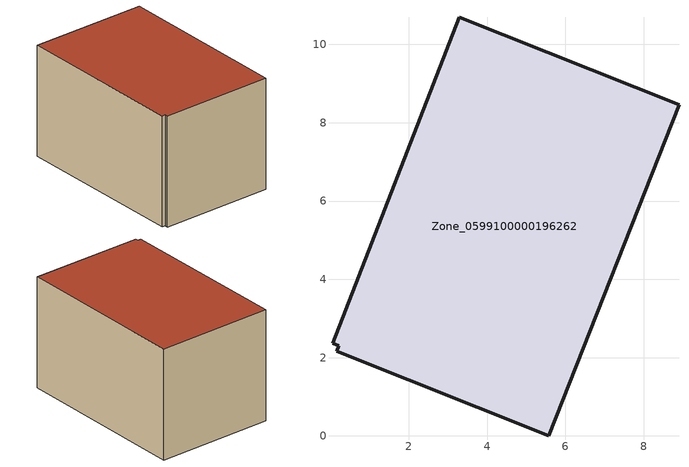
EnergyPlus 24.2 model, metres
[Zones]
Zone_0599100000196262
 floor ground (C_G): 0.21,2.3 0.05,2.37 3.29,10.7 8.9,8.46 5.57,0 0.16,2.16 z0
 wall outside (C_F): 5.57,0 8.9,8.46 3.29,10.7 0.05,2.37 0.21,2.3 0.16,2.16 5.57,0 z0:5.74
 roof outside (C_R): 0.21,2.3 0.16,2.16 5.57,0 8.9,8.46 3.29,10.7 0.05,2.37 z5.74
[BUILDING]
Pand.0599100000196262: North Axis=0; Terrain=City; Loads Convergence Tolerance Value=0.04; Temperature Convergence Tolerance Value=0.4; Solar Distribution=FullExterior; Maximum Number of Warmup Days=25; Minimum Number of Warmup Days=1
[Site:Location]
Rotterdam.The.Hague.AP_ZH_NLD Design_Conditions: Latitude=51.96; Longitude=4.45; Time Zone=1; Elevation=-4.5
[SITE:GROUNDTEMPERATURE:BUILDINGSURFACE]
18, 18, 18, 18, 18, 18, 18, 18, 18, 18, 18, 18
[MATERIAL] Thermal Absorptance=0.9; Solar Absorptance=0.7; Visible Absorptance=0.7
Name | Roughness | Thickness | Conductivity | Density | Specific Heat
G.TI.1975-1991 | MediumSmooth | 0.15 | 0.288461 | 540 | 1210
F.TI.1975-1991 | Rough | 0.3 | 0.230769 | 1920 | 840
R.TI.1975-1991 | MediumRough | 0.2 | 0.153846 | 1500 | 1000
[CONSTRUCTION]
C_G: G.TI.1975-1991
C_F: F.TI.1975-1991
C_R: R.TI.1975-1991
[ZONE]
Zone_0599100000196262: Type=1; Multiplier=1; Ceiling Height=Autocalculate; Volume=Autocalculate; Floor Area=autocalculate; Part of Total Floor Area=Yes
[ZONEINFILTRATION:DESIGNFLOWRATE]
Infil_Zone_0599100000196262: Zone or ZoneList or Space or SpaceList=Zone_0599100000196262; Schedule=AlwaysOn; Design Flow Rate Calculation Method=Flow/Area; Flow Rate per Floor Area=0.003; Constant Term Coefficient=1; Temperature Term Coefficient=0; Velocity Term Coefficient=0; Velocity Squared Term Coefficient=0
[HVACTEMPLATE:ZONE:IDEALLOADSAIRSYSTEM]
Zone_0599100000196262: Maximum Heating Supply Air Temperature=50; Minimum Cooling Supply Air Temperature=13; Maximum Heating Supply Air Humidity Ratio=0.0156; Minimum Cooling Supply Air Humidity Ratio=0.0077; Heating Limit=NoLimit; Cooling Limit=NoLimit; Dehumidification Control Type=ConstantSensibleHeatRatio; Cooling Sensible Heat Ratio=0.7; Dehumidification Setpoint=60; Humidification Control Type=None; Humidification Setpoint=30; Outdoor Air Method=None; Outdoor Air Flow Rate per Person=0.00944; Outdoor Air Flow Rate per Zone Floor Area=0; Outdoor Air Flow Rate per Zone=0; Demand Controlled Ventilation Type=None; Outdoor Air Economizer Type=NoEconomizer; Heat Recovery Type=None; Sensible Heat Recovery Effectiveness=0.7; Latent Heat Recovery Effectiveness=0.65
[ZONECONTROL:THERMOSTAT]
ThermostatControl_Zone_0599100000196262: Zone or ZoneList=Zone_0599100000196262; Control Type Schedule=DualSetpointControlType; Control 1=Thermostat_Zone_0599100000196262; Temperature Difference Between Cutout And Setpoint=0
[THERMOSTATSETPOINT:DUALSETPOINT]
Thermostat_Zone_0599100000196262: Heating Setpoint Temperature Schedule=HeatingSetpoint_Zone_0599100000196262; Cooling Setpoint Temperature Schedule=CoolingSetpoint_Zone_0599100000196262
[SCHEDULE:COMPACT]
HeatingSetpoint_Zone_0599100000196262: Through: 12/31, For: AllDays, Until: 24:00, 21
CoolingSetpoint_Zone_0599100000196262: Through: 12/31, For: AllDays, Until: 24:00, 24
DualSetpointControlType: Through: 12/31, For: AllDays, Until: 24:00, 4
AlwaysOn: Through: 12/31, For: AllDays, Until: 24:00, 1
